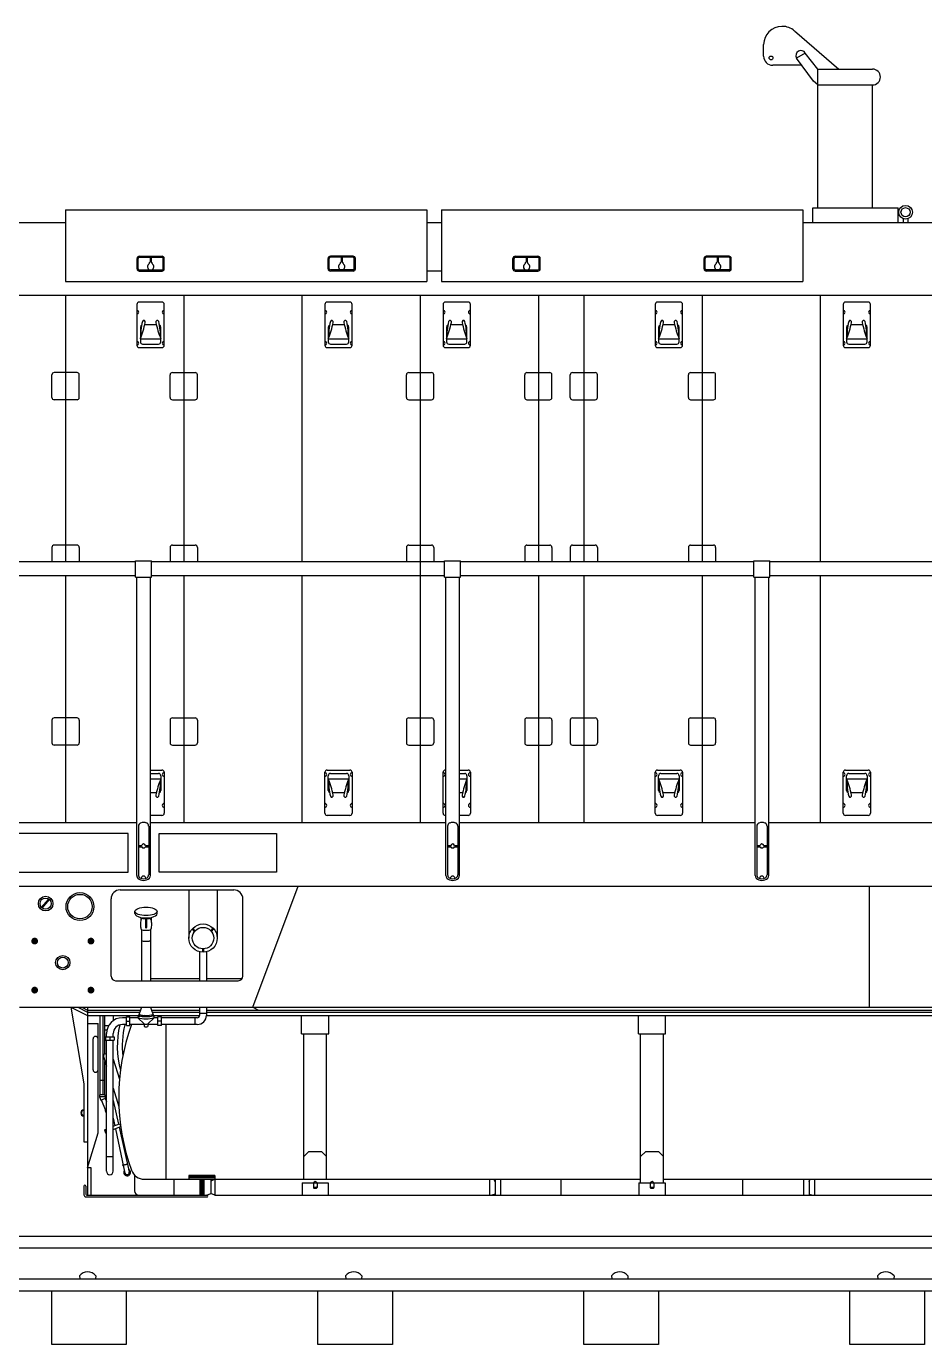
# Model space of a CAD drawing. Extents: x 232357 to 307872, y -9829 to 33775.
# Drawn here: x 281985 to 286101, y 5467 to 11509 of the extents above; entities that cross this region are included whole.
import ezdxf

# ---------------------------------------------------------------- set-up
doc = ezdxf.new("R2010")
doc.units = 0
doc.header["$LTSCALE"] = 750
doc.header["$MEASUREMENT"] = 0
doc.layers.get('0').update_dxf_attribs({"linetype": 'CONTINUOUS'})

msp = doc.modelspace()

# ---------------------------------------------------------------- linework, layer by layer
at = {"color": 0, "lineweight": -2}
for p, q in [((285449.7, 11509.2), (285446.9, 11509.2)), ((285504.2, 11489), (285707.5, 11313.5)), ((285363.5, 11372.4), (285363.5, 11425.9)), ((285554.5, 11386.9), (285514.2, 11364.1)), ((285591.9, 11257.4), (285514.2, 11364.1)), ((285612.3, 11313.5), (285554.5, 11386.9)), ((285538.5, 11330.7), (285405.2, 11330.7)), ((285612.3, 10678), (285612.3, 11313.5)), ((285612.3, 11313.5), (285862.3, 11313.5)), ((285612.3, 11240.5), (285591.9, 11257.4)), ((285612.3, 11240.5), (285862.3, 11240.5)), ((285862.3, 10678), (285862.3, 11240.5)), ((282164.9, 10668.5), (282164.9, 10339.8)), ((282164.9, 10668.5), (283820.1, 10668.5)), ((283820.1, 10668.5), (283820.1, 10339.8)), ((283887.5, 10668.5), (285542.7, 10668.5)), ((283887.5, 10668.5), (283887.5, 10339.8)), ((285542.7, 10668.5), (285542.7, 10339.8)), ((285589.1, 10678), (285980.7, 10678)), ((285589.1, 10610.6), (285589.1, 10678)), ((285980.7, 10610.6), (285980.7, 10678)), ((280706.5, 10610.6), (282164.9, 10610.6)), ((283820.1, 10610.6), (283887.5, 10610.6)), ((285542.7, 10610.6), (286248.2, 10610.6)), ((286003.3, 10628), (286003.3, 10610.6)), ((286024.1, 10628), (286024.1, 10610.6)), ((282502.7, 10456), (282606.9, 10456)), ((283482.3, 10456), (283378.1, 10456)), ((284225.4, 10456), (284329.5, 10456)), ((285204.9, 10456), (285100.7, 10456)), ((282492.3, 10397.9), (282492.3, 10445.6)), ((282497.5, 10397.9), (282497.5, 10445.6)), ((282502.7, 10450.8), (282606.9, 10450.8)), ((282502.7, 10392.7), (282606.9, 10392.7)), ((282552.2, 10450.8), (282552.2, 10430.2)), ((282557.4, 10450.8), (282557.4, 10430.2)), ((282612.1, 10397.9), (282612.1, 10445.6)), ((282617.3, 10397.9), (282617.3, 10445.6)), ((283367.7, 10397.9), (283367.7, 10445.6)), ((283372.9, 10397.9), (283372.9, 10445.6)), ((283482.3, 10450.8), (283378.1, 10450.8)), ((283482.3, 10392.7), (283378.1, 10392.7)), ((283427.6, 10450.8), (283427.6, 10430.2)), ((283432.8, 10450.8), (283432.8, 10430.2)), ((283487.5, 10397.9), (283487.5, 10445.6)), ((283492.7, 10397.9), (283492.7, 10445.6)), ((284214.9, 10397.9), (284214.9, 10445.6)), ((284220.1, 10397.9), (284220.1, 10445.6)), ((284225.4, 10450.8), (284329.5, 10450.8)), ((284225.4, 10392.7), (284329.5, 10392.7)), ((284274.8, 10450.8), (284274.8, 10430.2)), ((284280, 10450.8), (284280, 10430.2)), ((284334.7, 10397.9), (284334.7, 10445.6)), ((284339.9, 10397.9), (284339.9, 10445.6)), ((285090.3, 10397.9), (285090.3, 10445.6)), ((285095.5, 10397.9), (285095.5, 10445.6)), ((285204.9, 10450.8), (285100.7, 10450.8)), ((285204.9, 10392.7), (285100.7, 10392.7)), ((285150.2, 10450.8), (285150.2, 10430.2)), ((285155.4, 10450.8), (285155.4, 10430.2)), ((285210.1, 10397.9), (285210.1, 10445.6)), ((285215.3, 10397.9), (285215.3, 10445.6)), ((282164.9, 10339.8), (283820.1, 10339.8)), ((282502.7, 10387.4), (282606.9, 10387.4)), ((283482.3, 10387.4), (283378.1, 10387.4)), ((283820.1, 10388.8), (283887.5, 10388.8)), ((283887.5, 10339.8), (285542.7, 10339.8)), ((284225.4, 10387.4), (284329.5, 10387.4)), ((285204.9, 10387.4), (285100.7, 10387.4)), ((280706.5, 10277.3), (286248.2, 10277.3)), ((282164.9, 10277.3), (282164.9, 9054.6)), ((282706.5, 10277.3), (282706.5, 9054.6)), ((283248.2, 10277.3), (283248.2, 9054.6)), ((283789.9, 10277.3), (283789.9, 7860.6)), ((284331.5, 10277.3), (284331.5, 9054.6)), ((284539.9, 10277.3), (284539.9, 9054.6)), ((285081.5, 10277.3), (285081.5, 9054.6)), ((285623.2, 10277.3), (285623.2, 9054.6)), ((282491.8, 10235.1), (282491.8, 10047.6)), ((282606.4, 10245.5), (282502.3, 10245.5)), ((282616.8, 10047.6), (282616.8, 10235.1)), ((283353.1, 10235.1), (283353.1, 10047.6)), ((283467.7, 10245.5), (283363.5, 10245.5)), ((283478.1, 10047.6), (283478.1, 10235.1)), ((283894.8, 10235.1), (283894.8, 10047.6)), ((284009.4, 10245.5), (283905.2, 10245.5)), ((284019.8, 10047.6), (284019.8, 10235.1)), ((284866.8, 10235.1), (284866.8, 10047.6)), ((284981.4, 10245.5), (284877.3, 10245.5)), ((284991.8, 10047.6), (284991.8, 10235.1)), ((285728.1, 10235.1), (285728.1, 10047.6)), ((285842.7, 10245.5), (285738.5, 10245.5)), ((285853.1, 10047.6), (285853.1, 10235.1)), ((282507.5, 10130.9), (282507.5, 10063.2)), ((282581.1, 10141.3), (282527.6, 10141.3)), ((282601.2, 10063.2), (282601.2, 10130.9)), ((283368.7, 10130.9), (283368.7, 10063.2)), ((283442.3, 10141.3), (283388.9, 10141.3)), ((283462.5, 10063.2), (283462.5, 10130.9)), ((283910.4, 10130.9), (283910.4, 10063.2)), ((283984, 10141.3), (283930.6, 10141.3)), ((284004.1, 10063.2), (284004.1, 10130.9)), ((284882.5, 10130.9), (284882.5, 10063.2)), ((284956.1, 10141.3), (284902.6, 10141.3)), ((284976.2, 10063.2), (284976.2, 10130.9)), ((285743.7, 10130.9), (285743.7, 10063.2)), ((285817.3, 10141.3), (285763.9, 10141.3)), ((285837.5, 10063.2), (285837.5, 10130.9)), ((282502.3, 10037.1), (282606.4, 10037.1)), ((282507.5, 10077.3), (282601.2, 10077.3)), ((282517.9, 10052.8), (282590.8, 10052.8)), ((283363.5, 10037.1), (283467.7, 10037.1)), ((283368.7, 10077.3), (283462.5, 10077.3)), ((283379.1, 10052.8), (283452.1, 10052.8)), ((283905.2, 10037.1), (284009.4, 10037.1)), ((283910.4, 10077.3), (284004.1, 10077.3)), ((283920.8, 10052.8), (283993.7, 10052.8)), ((284877.3, 10037.1), (284981.4, 10037.1)), ((284882.5, 10077.3), (284976.2, 10077.3)), ((284892.9, 10052.8), (284965.8, 10052.8)), ((285738.5, 10037.1), (285842.7, 10037.1)), ((285743.7, 10077.3), (285837.5, 10077.3)), ((285754.1, 10052.8), (285827.1, 10052.8)), ((282102.7, 9808.2), (282102.7, 9912.4)), ((282217.3, 9922.8), (282113.1, 9922.8)), ((282227.7, 9808.2), (282227.7, 9912.4)), ((282643.7, 9808.2), (282643.7, 9912.4)), ((282654.1, 9922.8), (282758.3, 9922.8)), ((282768.7, 9808.2), (282768.7, 9912.4)), ((283727, 9808.2), (283727, 9912.4)), ((283737.4, 9922.8), (283841.6, 9922.8)), ((283852, 9808.2), (283852, 9912.4)), ((284268.7, 9808.2), (284268.7, 9912.4)), ((284279.1, 9922.8), (284383.3, 9922.8)), ((284393.7, 9808.2), (284393.7, 9912.4)), ((284477, 9808.2), (284477, 9912.4)), ((284487.4, 9922.8), (284591.6, 9922.8)), ((284602, 9808.2), (284602, 9912.4)), ((285018.7, 9808.2), (285018.7, 9912.4)), ((285029.1, 9922.8), (285133.3, 9922.8)), ((285143.7, 9808.2), (285143.7, 9912.4)), ((282217.3, 9797.8), (282113.1, 9797.8)), ((282654.1, 9797.8), (282758.3, 9797.8)), ((283737.4, 9797.8), (283841.6, 9797.8)), ((284279.1, 9797.8), (284383.3, 9797.8)), ((284487.4, 9797.8), (284591.6, 9797.8)), ((285029.1, 9797.8), (285133.3, 9797.8)), ((282217.3, 9131.8), (282113.1, 9131.8)), ((282654.1, 9131.8), (282758.3, 9131.8)), ((283737.4, 9131.8), (283841.6, 9131.8)), ((284279.1, 9131.8), (284383.3, 9131.8)), ((284487.4, 9131.8), (284591.6, 9131.8)), ((285029.1, 9131.8), (285133.3, 9131.8)), ((282102.7, 9121.3), (282102.7, 9059.9)), ((282227.7, 9121.3), (282227.7, 9054.6)), ((282643.7, 9121.3), (282643.7, 9054.6)), ((282768.7, 9121.3), (282768.7, 9054.6)), ((283727, 9121.3), (283727, 9054.6)), ((283852, 9121.3), (283852, 9059.9)), ((284268.7, 9121.3), (284268.7, 9054.6)), ((284393.7, 9121.3), (284393.7, 9054.6)), ((284477, 9121.3), (284477, 9054.6)), ((284602, 9121.3), (284602, 9054.6)), ((285018.7, 9121.3), (285018.7, 9054.6)), ((285143.7, 9121.3), (285143.7, 9054.6)), ((282485.1, 9054.6), (281141.3, 9054.6)), ((282485.1, 9059.9), (282558, 9059.9)), ((282485.1, 8985.6), (282485.1, 9059.9)), ((282485.1, 9059.9), (282558, 9059.9)), ((282485.1, 8985.6), (282485.1, 9059.9)), ((282558, 8985.6), (282558, 9059.9)), ((282558, 8985.6), (282558, 9059.9)), ((283901.7, 9054.6), (282558, 9054.6)), ((283901.7, 9054.6), (282558, 9054.6)), ((283901.7, 9059.9), (283974.6, 9059.9)), ((283901.7, 9059.9), (283974.6, 9059.9)), ((283901.7, 8985.6), (283901.7, 9059.9)), ((283901.7, 8985.6), (283901.7, 9059.9)), ((283974.6, 8985.6), (283974.6, 9059.9)), ((283974.6, 8985.6), (283974.6, 9059.9)), ((285318.4, 9054.6), (283974.6, 9054.6)), ((285318.4, 8985.6), (285318.4, 9059.9)), ((285318.4, 8985.6), (285318.4, 9059.9)), ((285318.4, 9059.9), (285391.3, 9059.9)), ((285318.4, 9059.9), (285391.3, 9059.9)), ((285391.3, 8985.6), (285391.3, 9059.9)), ((285391.3, 8985.6), (285391.3, 9059.9)), ((286735.1, 9054.6), (285391.3, 9054.6)), ((281141.3, 8992.1), (282485.1, 8992.1)), ((282164.9, 8992.1), (282164.9, 7860.6)), ((282485.1, 8985.6), (282558, 8985.6)), ((282485.1, 8985.6), (282558, 8985.6)), ((282490.3, 8985.6), (282552.8, 8985.6)), ((282490.3, 8985.6), (282552.8, 8985.6)), ((282490.9, 7617), (282490.9, 8985.6)), ((282553.4, 7617), (282553.4, 8985.6)), ((282558, 8992.1), (283901.7, 8992.1)), ((282558, 8992.1), (283901.7, 8992.1)), ((282706.5, 8992.1), (282706.5, 7860.6)), ((283248.2, 8992.1), (283248.2, 7860.6)), ((283901.7, 8985.6), (283974.6, 8985.6)), ((283901.7, 8985.6), (283974.6, 8985.6)), ((283906.9, 8985.6), (283969.4, 8985.6)), ((283906.9, 8985.6), (283969.4, 8985.6)), ((283907.6, 7617), (283907.6, 8985.6)), ((283970.1, 7617), (283970.1, 8985.6)), ((283974.6, 8992.1), (285318.4, 8992.1)), ((284331.5, 8992.1), (284331.5, 7860.6)), ((284539.9, 8992.1), (284539.9, 7860.6)), ((285081.5, 8992.1), (285081.5, 7860.6)), ((285318.4, 8985.6), (285391.3, 8985.6)), ((285318.4, 8985.6), (285391.3, 8985.6)), ((285323.6, 8985.6), (285386.1, 8985.6)), ((285323.6, 8985.6), (285386.1, 8985.6)), ((285324.2, 7617), (285324.2, 8985.6)), ((285386.7, 7617), (285386.7, 8985.6)), ((285391.3, 8992.1), (286735.1, 8992.1)), ((285623.2, 8992.1), (285623.2, 7860.6)), ((282217.3, 8340.1), (282113.1, 8340.1)), ((282654.1, 8340.1), (282758.3, 8340.1)), ((283737.4, 8340.1), (283841.6, 8340.1)), ((284279.1, 8340.1), (284383.3, 8340.1)), ((284487.4, 8340.1), (284591.6, 8340.1)), ((285029.1, 8340.1), (285133.3, 8340.1)), ((282102.7, 8329.7), (282102.7, 8225.5)), ((282227.7, 8329.7), (282227.7, 8225.5)), ((282643.7, 8329.7), (282643.7, 8225.5)), ((282768.7, 8329.7), (282768.7, 8225.5)), ((283727, 8329.7), (283727, 8225.5)), ((283852, 8329.7), (283852, 8225.5)), ((284268.7, 8329.7), (284268.7, 8225.5)), ((284393.7, 8329.7), (284393.7, 8225.5)), ((284477, 8329.7), (284477, 8225.5)), ((284602, 8329.7), (284602, 8225.5)), ((285018.7, 8329.7), (285018.7, 8225.5)), ((285143.7, 8329.7), (285143.7, 8225.5)), ((282217.3, 8215.1), (282113.1, 8215.1)), ((282654.1, 8215.1), (282758.3, 8215.1)), ((283737.4, 8215.1), (283841.6, 8215.1)), ((284279.1, 8215.1), (284383.3, 8215.1)), ((284487.4, 8215.1), (284591.6, 8215.1)), ((285029.1, 8215.1), (285133.3, 8215.1)), ((282553.4, 8100.8), (282606.4, 8100.8)), ((283363.5, 8100.8), (283467.7, 8100.8)), ((283905.2, 8100.8), (283907.6, 8100.8)), ((283970.1, 8100.8), (284009.4, 8100.8)), ((284877.3, 8100.8), (284981.4, 8100.8)), ((285738.5, 8100.8), (285842.7, 8100.8)), ((282553.4, 8085.2), (282590.8, 8085.2)), ((282553.4, 8060.6), (282601.2, 8060.6)), ((282601.2, 8074.7), (282601.2, 8007)), ((282616.8, 8090.4), (282616.8, 7902.9)), ((283353.1, 7902.9), (283353.1, 8090.4)), ((283368.7, 8007), (283368.7, 8074.7)), ((283368.7, 8060.6), (283462.5, 8060.6)), ((283379.1, 8085.2), (283452.1, 8085.2)), ((283462.5, 8074.7), (283462.5, 8007)), ((283478.1, 8090.4), (283478.1, 7902.9)), ((283894.8, 7902.9), (283894.8, 8090.4)), ((283970.1, 8085.2), (283993.7, 8085.2)), ((283970.1, 8060.6), (284004.1, 8060.6)), ((284004.1, 8074.7), (284004.1, 8007)), ((284019.8, 8090.4), (284019.8, 7902.9)), ((284866.8, 7902.9), (284866.8, 8090.4)), ((284882.5, 8007), (284882.5, 8074.7)), ((284882.5, 8060.6), (284976.2, 8060.6)), ((284892.9, 8085.2), (284965.8, 8085.2)), ((284976.2, 8074.7), (284976.2, 8007)), ((284991.8, 8090.4), (284991.8, 7902.9)), ((285728.1, 7902.9), (285728.1, 8090.4)), ((285743.7, 8007), (285743.7, 8074.7)), ((285743.7, 8060.6), (285837.5, 8060.6)), ((285754.1, 8085.2), (285827.1, 8085.2)), ((285837.5, 8074.7), (285837.5, 8007)), ((285853.1, 8090.4), (285853.1, 7902.9)), ((282581.1, 7996.6), (282553.4, 7996.6)), ((283442.3, 7996.6), (283388.9, 7996.6)), ((283984, 7996.6), (283970.1, 7996.6)), ((284956.1, 7996.6), (284902.6, 7996.6)), ((285817.3, 7996.6), (285763.9, 7996.6)), ((281136.7, 7860.6), (282490.9, 7860.6)), ((282606.4, 7892.4), (282553.4, 7892.4)), ((282553.4, 7860.6), (283907.6, 7860.6)), ((283467.7, 7892.4), (283363.5, 7892.4)), ((283907.6, 7892.4), (283905.2, 7892.4)), ((284009.4, 7892.4), (283970.1, 7892.4)), ((283970.1, 7860.6), (285324.2, 7860.6)), ((284981.4, 7892.4), (284877.3, 7892.4)), ((285386.7, 7860.6), (286740.9, 7860.6)), ((285842.7, 7892.4), (285738.5, 7892.4)), ((282498.6, 7843.6), (282498.6, 7620.7)), ((282545.7, 7843.6), (282545.7, 7620.7)), ((283915.3, 7843.6), (283915.3, 7620.7)), ((283962.3, 7843.6), (283962.3, 7620.7)), ((285332, 7843.6), (285332, 7620.7)), ((285379, 7843.6), (285379, 7620.7)), ((282498.6, 7755.8), (282513.4, 7755.8)), ((282498.6, 7749.1), (282513.7, 7749.1)), ((282530.6, 7749.1), (282545.7, 7749.1)), ((282530.9, 7755.8), (282545.7, 7755.8)), ((283915.3, 7755.8), (283930.1, 7755.8)), ((283915.3, 7749.1), (283930.4, 7749.1)), ((283947.2, 7749.1), (283962.3, 7749.1)), ((283947.5, 7755.8), (283962.3, 7755.8)), ((285332, 7755.8), (285346.8, 7755.8)), ((285332, 7749.1), (285347.1, 7749.1)), ((285363.9, 7749.1), (285379, 7749.1)), ((285364.2, 7755.8), (285379, 7755.8)), ((276456.5, 7569), (293312.8, 7569)), ((283023.2, 7013.9), (283230.9, 7569)), ((285848, 7013.9), (285848, 7569)), ((282055.3, 7470.3), (282088.4, 7509.7)), ((282057.7, 7468.2), (282090.9, 7507.8)), ((282373.2, 7156.3), (282373.2, 7509.9)), ((282414.9, 7551.6), (282935.6, 7551.6)), ((282729.8, 7551.6), (282729.8, 7330.6)), ((282859.6, 7551.6), (282859.6, 7330.6)), ((282977.3, 7156.3), (282977.3, 7509.9)), ((282483, 7442.7), (282483, 7453.1)), ((282584.3, 7442.7), (282584.3, 7453.1)), ((282510.4, 7424.9), (282510.4, 7415)), ((282519.8, 7420.7), (282547.5, 7420.7)), ((282531.5, 7420.7), (282531.5, 7379.1)), ((282535.8, 7420.7), (282535.8, 7379.1)), ((282556.9, 7424.9), (282556.9, 7415)), ((282556.9, 7373.3), (282556.9, 7372.4)), ((282756, 7361.1), (282745.2, 7372.6)), ((282758.6, 7364.1), (282747.9, 7375.6)), ((282830.9, 7364.1), (282841.5, 7375.6)), ((282833.5, 7361.1), (282844.2, 7372.6)), ((282513.3, 7369.3), (282513.3, 7135.5)), ((282519.8, 7366.7), (282547.5, 7366.7)), ((282519.8, 7317), (282547.5, 7317)), ((282554.1, 7369.3), (282554.1, 7135.5)), ((282779.1, 7267.5), (282779.1, 7135.5)), ((282792.6, 7281.3), (282792.6, 7265.7)), ((282796.8, 7281.3), (282796.8, 7265.7)), ((282810.3, 7267.5), (282810.3, 7135.5)), ((282394.1, 7135.5), (282956.4, 7135.5)), ((282554.1, 7145.9), (282779.1, 7145.9)), ((282810.3, 7145.9), (282974.4, 7145.9)), ((281953.4, 7013.9), (282189.2, 7013.9)), ((282189.2, 7013.9), (282248.6, 6662.3)), ((282189.2, 7013.9), (282265.2, 6975.2)), ((282189.2, 7013.9), (282779.1, 7013.9)), ((282220.9, 7013.9), (282265.2, 6991.3)), ((282239.9, 7013.9), (282265.2, 7001)), ((282265.2, 7013.9), (282265.2, 6152.3)), ((282513.3, 7013.9), (282496.2, 6965.8)), ((282554.1, 7013.9), (282571.1, 6965.8)), ((282779.1, 7013.9), (282779.1, 6976.3)), ((282779.1, 7013.9), (286892.4, 7013.9)), ((282810.3, 7013.9), (282810.3, 6976.3)), ((283023.2, 7013.9), (283048.5, 7001)), ((282265.2, 7001), (282508.7, 7001)), ((282265.2, 6991.3), (282505.3, 6991.3)), ((282265.2, 6975.2), (282499.6, 6975.2)), ((282322.4, 6975.2), (282322.4, 6612.4)), ((282336, 6975.2), (282336, 6612.4)), ((282343.2, 6975.2), (282343.2, 6798.8)), ((282384.2, 6953.4), (282384.2, 6975.2)), ((282443.7, 6965.8), (282425, 6965.8)), ((282443.7, 6930), (282443.7, 6970.5)), ((282443.7, 6970.5), (282459.1, 6970.5)), ((282443.7, 6950.2), (282459.1, 6950.2)), ((282459.1, 6930), (282459.1, 6970.5)), ((282496.2, 6965.8), (282459.1, 6965.8)), ((282496.3, 6965.9), (282525.3, 6938.3)), ((282571.1, 6965.9), (282542.1, 6938.3)), ((282558.6, 7001), (282779.1, 7001)), ((282562.1, 6991.3), (282779.1, 6991.3)), ((282567.8, 6975.2), (282779.1, 6975.2)), ((282588.3, 6965.8), (282571.1, 6965.8)), ((282603.7, 6970.5), (282588.3, 6970.5)), ((282588.3, 6930), (282588.3, 6970.5)), ((282603.7, 6950.2), (282588.3, 6950.2)), ((282603.7, 6930), (282603.7, 6970.5)), ((282768.6, 6965.8), (282603.7, 6965.8)), ((282758.6, 6934.7), (282758.6, 6965.8)), ((282810.3, 6985), (282779.1, 6985)), ((282810.3, 7001), (286892.4, 7001)), ((282810.3, 6991.3), (286892.4, 6991.3)), ((282810.3, 6975.2), (287297.3, 6975.2)), ((283246.5, 6891.9), (283246.5, 6975.2)), ((283371.5, 6891.9), (283371.5, 6975.2)), ((284789.6, 6891.9), (284789.6, 6975.2)), ((284914.6, 6891.9), (284914.6, 6975.2)), ((282265.2, 6939.9), (282313.6, 6939.9)), ((282313.6, 6437.5), (282313.6, 6939.9)), ((282353.8, 6908.6), (282346.3, 6908.6)), ((282361.3, 6928.3), (282346.6, 6928.3)), ((282352.1, 6878.9), (282352.1, 6893)), ((282383.3, 6878.9), (282383.3, 6893)), ((282443.7, 6934.7), (282425, 6934.7)), ((282443.7, 6930), (282459.1, 6930)), ((282525.3, 6934.7), (282459.1, 6934.7)), ((282525.3, 6938.3), (282525.3, 6926.1)), ((282542.1, 6938.3), (282542.1, 6926.1)), ((282588.3, 6934.7), (282542.1, 6934.7)), ((282603.7, 6930), (282588.3, 6930)), ((282768.6, 6934.7), (282603.7, 6934.7)), ((282625.8, 6225.2), (282625.8, 6934.7)), ((283246.5, 6891.9), (283371.5, 6891.9)), ((283256.9, 6225.2), (283256.9, 6891.9)), ((283361.1, 6225.2), (283361.1, 6891.9)), ((284789.6, 6891.9), (284914.6, 6891.9)), ((284800, 6208.3), (284800, 6891.9)), ((284904.1, 6208.3), (284904.1, 6891.9)), ((282291.1, 6726.8), (282291.1, 6868.8)), ((282347.4, 6878.9), (282347.4, 6863.5)), ((282347.4, 6878.9), (282388, 6878.9)), ((282347.4, 6863.5), (282388, 6863.5)), ((282352.1, 6261.8), (282352.1, 6863.5)), ((282367.7, 6878.9), (282367.7, 6863.5)), ((282383.3, 6261.8), (282383.3, 6863.5)), ((282388, 6878.9), (282388, 6863.5)), ((282338.3, 6787.5), (282352.1, 6743)), ((282346.1, 6800), (282352.1, 6801.3)), ((282383.3, 6776.5), (282412.1, 6684.1)), ((282343.2, 6765.6), (282343.2, 6612.4)), ((282248.6, 6662.3), (282248.6, 6397.2)), ((282322.4, 6680), (282343.2, 6680)), ((282345, 6612.4), (282320.5, 6612.4)), ((282320.5, 6612.4), (282320.5, 6603.4)), ((282320.5, 6603.4), (282326.7, 6588.1)), ((282345, 6603.4), (282320.5, 6603.4)), ((282326.7, 6588.1), (282347.8, 6596.7)), ((282328.3, 6588.8), (282347.3, 6541.8)), ((282345, 6612.4), (282345, 6603.4)), ((282345, 6603.4), (282347.8, 6596.7)), ((282346.2, 6596), (282352.1, 6581.3)), ((282383.3, 6642.9), (282409.3, 6559.2)), ((282383.3, 6586.6), (282407.7, 6477.9)), ((282345.7, 6541.1), (282352.1, 6543.8)), ((282345.7, 6541.1), (282350.9, 6528)), ((282350.9, 6528), (282352.1, 6528.5)), ((282383.3, 6504.8), (282390.6, 6470.9)), ((282383.3, 6468), (282412.2, 6479.7)), ((282383.3, 6452.8), (282417.5, 6466.6)), ((282412.2, 6479.7), (282417.5, 6466.6)), ((282265.2, 6278.2), (282313.6, 6437.5)), ((282342.9, 6451.7), (282352.1, 6455.4)), ((282342.9, 6451.7), (282348.2, 6438.6)), ((282348.2, 6438.6), (282352.1, 6440.2)), ((282393.6, 6456.9), (282437.2, 6253.8)), ((282410.8, 6463.9), (282456.7, 6258.8)), ((282248.6, 6397.2), (282265.2, 6397.2)), ((283256.9, 6329.8), (283279.9, 6352.8)), ((283279.9, 6352.8), (283338, 6352.8)), ((283361.1, 6329.8), (283338, 6352.8)), ((284800, 6329.8), (284823, 6352.8)), ((284823, 6352.8), (284881.1, 6352.8)), ((284904.1, 6329.8), (284881.1, 6352.8)), ((282352.1, 6329.6), (282383.3, 6329.6)), ((282425.6, 6290.9), (282427.2, 6291.3)), ((282425.6, 6290.9), (282426, 6289.1)), ((282426, 6289.1), (282427.6, 6289.4)), ((282426.9, 6292.8), (282428.7, 6293.3)), ((282426.9, 6292.8), (282427.9, 6288)), ((282427.9, 6288), (282429.8, 6288.5)), ((282429, 6291.8), (282448.5, 6296.7)), ((282429.4, 6289.9), (282448.9, 6294.9)), ((282282.5, 6278.2), (282265.2, 6278.2)), ((282282.5, 6152.3), (282282.5, 6278.2)), ((282480.9, 6244.2), (282480.9, 6173.1)), ((282525.7, 6225.2), (284800, 6225.2)), ((282662.1, 6152.3), (282662.1, 6225.2)), ((282849.6, 6242.1), (282730, 6242.1)), ((282730, 6242.1), (282730, 6225.2)), ((282849.6, 6237.5), (282730, 6237.5)), ((282849.6, 6231.4), (282730, 6231.4)), ((282780.5, 6225.2), (282780.5, 6152.3)), ((282785, 6225.2), (282785, 6152.3)), ((282789.7, 6225.2), (282789.7, 6152.3)), ((282794.3, 6225.2), (282794.3, 6152.3)), ((282798.9, 6225.2), (282798.9, 6152.3)), ((282849.6, 6225.2), (282831.2, 6217)), ((282831.2, 6225.2), (282831.2, 6160.5)), ((282849.6, 6242.1), (282849.6, 6152.3)), ((284106.9, 6225.2), (284106.9, 6152.3)), ((284132.6, 6213.3), (284127.5, 6225.2)), ((284132.6, 6225.2), (284132.6, 6152.3)), ((284158.3, 6225.2), (284158.3, 6152.3)), ((284435.4, 6152.3), (284435.4, 6225.2)), ((284904.1, 6225.2), (286238.9, 6225.2)), ((285268.7, 6152.3), (285268.7, 6225.2)), ((285545.9, 6225.2), (285545.9, 6152.3)), ((285571.5, 6225.2), (285571.5, 6152.3)), ((285571.5, 6213.3), (285576.6, 6225.2)), ((285597.2, 6225.2), (285597.2, 6152.3)), ((282248.8, 6194.3), (282248.8, 6154.5)), ((282257, 6194.3), (282257, 6157.5)), ((283249.1, 6208.3), (283368.8, 6208.3)), ((283249.1, 6208.3), (283249.1, 6152.3)), ((283300.3, 6208.3), (283300.3, 6187.2)), ((283302.9, 6189.8), (283315, 6189.8)), ((283302.9, 6184.6), (283315, 6184.6)), ((283317.6, 6208.3), (283317.6, 6187.2)), ((283368.8, 6208.3), (283368.8, 6152.3)), ((284792.2, 6208.3), (284911.9, 6208.3)), ((284792.2, 6208.3), (284792.2, 6152.3)), ((284843.4, 6208.3), (284843.4, 6187.2)), ((284846, 6189.8), (284858.1, 6189.8)), ((284846, 6184.6), (284858.1, 6184.6)), ((284860.7, 6208.3), (284860.7, 6187.2)), ((284911.9, 6208.3), (284911.9, 6152.3)), ((282259.2, 6144.1), (282812.7, 6144.1)), ((282262.2, 6152.3), (282812.7, 6152.3)), ((282812.7, 6152.3), (282831.2, 6160.5)), ((282849.6, 6152.3), (282831.2, 6160.5)), ((282849.6, 6152.3), (287362.9, 6152.3)), ((284132.6, 6156.8), (284117.4, 6152.3)), ((285571.5, 6156.8), (285586.7, 6152.3)), ((274148.1, 5964.8), (295278.7, 5964.8)), ((274148.1, 5910.7), (295278.7, 5910.7)), ((274148.1, 5768.5), (295278.7, 5768.5)), ((282228.4, 5783.1), (282229.6, 5768.5)), ((282303.6, 5783.1), (282302.4, 5768.5)), ((283447.5, 5783.1), (283448.7, 5768.5)), ((283522.7, 5783.1), (283521.5, 5768.5)), ((284666.6, 5783.1), (284667.8, 5768.5)), ((284741.8, 5783.1), (284740.6, 5768.5)), ((285885.6, 5783.1), (285886.9, 5768.5)), ((285960.9, 5783.1), (285959.7, 5768.5)), ((274148.1, 5714.5), (295278.7, 5714.5))]:
    msp.add_line(p, q, dxfattribs=at)
for points in [[(281912.2, 7632.9), (282451.1, 7632.9), (282451.1, 7810.3), (281912.2, 7810.3)], [(283132.1, 7632.9), (282593.2, 7632.9), (282593.2, 7810.3), (283132.1, 7810.3)], [(282101.5, 5714.5), (282443.1, 5714.5), (282443.1, 5467.5), (282101.5, 5467.5)], [(283320.6, 5714.5), (283662.2, 5714.5), (283662.2, 5467.5), (283320.6, 5467.5)], [(284539.7, 5714.5), (284881.3, 5714.5), (284881.3, 5467.5), (284539.7, 5467.5)], [(285758.7, 5714.5), (286100.4, 5714.5), (286100.4, 5467.5), (285758.7, 5467.5)]]:
    msp.add_lwpolyline(points, close=True, dxfattribs=at)
at = {"color": 0, "lineweight": -2, "const_width": 15.6}
for points in [[(282015.5, 7316.9, -1), (282031.1, 7316.9, -1)], [(282288.9, 7316.9, 1), (282273.3, 7316.9, 1)], [(282015.5, 7092.2, 1), (282031.1, 7092.2, 1)], [(282288.9, 7092.2, -1), (282273.3, 7092.2, -1)]]:
    msp.add_lwpolyline(points, format="xyb", close=True, dxfattribs=at)
at = {"color": 0, "lineweight": -2}
for centre, radius in [((285397.5, 11364.6), 8.77), ((286013.7, 10657.5), 31.3), ((286013.7, 10657.5), 20.8), ((282073.6, 7488.6), 33.5), ((282073.6, 7488.6), 25.8), ((282230.9, 7475), 64), ((282230.9, 7475), 56.2), ((282794.7, 7330.6), 64.9), ((282794.7, 7330.6), 49.3), ((282152.2, 7218.3), 32.7), ((282152.2, 7218.3), 25)]:
    msp.add_circle(centre, radius, dxfattribs=at)
for centre, radius, start, end in [((285446.9, 11425.9), 83.3, 90, 180), ((285449.7, 11425.9), 83.3, 49.19418, 90), ((285405.2, 11372.4), 41.7, 180, 270), ((285534.4, 11375.5), 23.1, 29.43414, 209.43414), ((285862.3, 11277), 36.5, 270, 90), ((282502.7, 10445.6), 10.4, 90, 180), ((282606.9, 10445.6), 10.4, 0, 90), ((283378.1, 10445.6), 10.4, 90, 180), ((283482.3, 10445.6), 10.4, 0, 90), ((284225.4, 10445.6), 10.4, 90, 180), ((284329.5, 10445.6), 10.4, 0, 90), ((285100.7, 10445.6), 10.4, 90, 180), ((285204.9, 10445.6), 10.4, 0, 90), ((282502.7, 10397.9), 10.4, 180, 270), ((282502.7, 10445.6), 5.21, 90, 180), ((282502.7, 10397.9), 5.21, 180, 270), ((282554.8, 10407.2), 14.5, 132.99773, 47.00227), ((282513.8, 10444.6), 41.1, 316.02372, 339.49774), ((282595.9, 10444.6), 41.1, 200.50226, 223.97628), ((282606.9, 10445.6), 5.21, 0, 90), ((282606.9, 10397.9), 10.4, 270, 0), ((282606.9, 10397.9), 5.21, 270, 0), ((283378.1, 10397.9), 10.4, 180, 270), ((283378.1, 10445.6), 5.21, 90, 180), ((283378.1, 10397.9), 5.21, 180, 270), ((283430.2, 10407.2), 14.5, 132.99773, 47.00227), ((283389.1, 10444.6), 41.1, 316.02372, 339.49774), ((283471.2, 10444.6), 41.1, 200.50226, 223.97628), ((283482.3, 10445.6), 5.21, 0, 90), ((283482.3, 10397.9), 10.4, 270, 0), ((283482.3, 10397.9), 5.21, 270, 0), ((284225.4, 10397.9), 10.4, 180, 270), ((284225.4, 10445.6), 5.21, 90, 180), ((284225.4, 10397.9), 5.21, 180, 270), ((284277.4, 10407.2), 14.5, 132.99773, 47.00227), ((284236.4, 10444.6), 41.1, 316.02372, 339.49774), ((284318.5, 10444.6), 41.1, 200.50226, 223.97628), ((284329.5, 10445.6), 5.21, 0, 90), ((284329.5, 10397.9), 10.4, 270, 0), ((284329.5, 10397.9), 5.21, 270, 0), ((285100.7, 10397.9), 10.4, 180, 270), ((285100.7, 10445.6), 5.21, 90, 180), ((285100.7, 10397.9), 5.21, 180, 270), ((285152.8, 10407.2), 14.5, 132.99773, 47.00227), ((285111.7, 10444.6), 41.1, 316.02372, 339.49774), ((285193.9, 10444.6), 41.1, 200.50226, 223.97628), ((285204.9, 10445.6), 5.21, 0, 90), ((285204.9, 10397.9), 5.21, 270, 0), ((285204.9, 10397.9), 10.4, 270, 0), ((282502.3, 10235.1), 10.4, 90, 180), ((282606.4, 10235.1), 10.4, 0, 90), ((283363.5, 10235.1), 10.4, 90, 180), ((283467.7, 10235.1), 10.4, 0, 90), ((283905.2, 10235.1), 10.4, 90, 180), ((284009.4, 10235.1), 10.4, 0, 90), ((284877.3, 10235.1), 10.4, 90, 180), ((284981.4, 10235.1), 10.4, 0, 90), ((285738.5, 10235.1), 10.4, 90, 180), ((285842.7, 10235.1), 10.4, 0, 90), ((282491.8, 10199.2), 8.71, 270, 90), ((282986.5, 10060.4), 479.4, 168.39045, 177.97433), ((282045.6, 10258), 496, 338.63085, 347.66572), ((282523.5, 10154.2), 6.99, 342.17547, 158.04312), ((282585.2, 10154.2), 6.99, 21.95688, 197.82453), ((283063.1, 10258), 496, 192.33428, 201.36915), ((282122.1, 10060.4), 479.4, 2.02567, 11.60955), ((282616.8, 10199.2), 8.71, 90, 270), ((283353.1, 10199.2), 8.71, 270, 90), ((283847.8, 10060.4), 479.4, 168.39045, 177.97433), ((282906.9, 10258), 496, 338.63085, 347.66572), ((283384.7, 10154.2), 6.99, 342.17547, 158.04312), ((283446.5, 10154.2), 6.99, 21.95688, 197.82453), ((283924.3, 10258), 496, 192.33428, 201.36915), ((282983.4, 10060.4), 479.4, 2.02567, 11.60955), ((283478.1, 10199.2), 8.71, 90, 270), ((283894.8, 10199.2), 8.71, 270, 90), ((284389.5, 10060.4), 479.4, 168.39045, 177.97433), ((283448.5, 10258), 496, 338.63085, 347.66572), ((283926.4, 10154.2), 6.99, 342.17547, 158.04312), ((283988.2, 10154.2), 6.99, 21.95688, 197.82453), ((284466, 10258), 496, 192.33428, 201.36915), ((283525.1, 10060.4), 479.4, 2.02567, 11.60955), ((284019.8, 10199.2), 8.71, 90, 270), ((284866.8, 10199.2), 8.71, 270, 90), ((285361.5, 10060.4), 479.4, 168.39045, 177.97433), ((284420.6, 10258), 496, 338.63085, 347.66572), ((284898.5, 10154.2), 6.99, 342.17547, 158.04312), ((284960.2, 10154.2), 6.99, 21.95688, 197.82453), ((285438.1, 10258), 496, 192.33428, 201.36915), ((284497.1, 10060.4), 479.4, 2.02567, 11.60955), ((284991.8, 10199.2), 8.71, 90, 270), ((285728.1, 10199.2), 8.71, 270, 90), ((286222.8, 10060.4), 479.4, 168.39045, 177.97433), ((285281.9, 10258), 496, 338.63085, 347.66572), ((285759.7, 10154.2), 6.99, 342.17547, 158.04312), ((285821.5, 10154.2), 6.99, 21.95688, 197.82453), ((286299.3, 10258), 496, 192.33428, 201.36915), ((285358.4, 10060.4), 479.4, 2.02567, 11.60955), ((285853.1, 10199.2), 8.71, 90, 270), ((282517.9, 10130.9), 10.4, 112.38867, 180), ((282590.8, 10130.9), 10.4, 0, 67.61133), ((283379.1, 10130.9), 10.4, 112.38867, 180), ((283452.1, 10130.9), 10.4, 0, 67.61133), ((283920.8, 10130.9), 10.4, 112.38867, 180), ((283993.7, 10130.9), 10.4, 0, 67.61133), ((284892.9, 10130.9), 10.4, 112.38867, 180), ((284965.8, 10130.9), 10.4, 0, 67.61133), ((285754.1, 10130.9), 10.4, 112.38867, 180), ((285827.1, 10130.9), 10.4, 0, 67.61133), ((282491.8, 10057.4), 8.71, 270, 90), ((282502.3, 10047.6), 10.4, 180, 270), ((282517.9, 10063.2), 10.4, 180, 270), ((282590.8, 10063.2), 10.4, 270, 0), ((282606.4, 10047.6), 10.4, 270, 0), ((282616.8, 10057.4), 8.71, 90, 270), ((283353.1, 10057.4), 8.71, 270, 90), ((283363.5, 10047.6), 10.4, 180, 270), ((283379.1, 10063.2), 10.4, 180, 270), ((283452.1, 10063.2), 10.4, 270, 0), ((283467.7, 10047.6), 10.4, 270, 0), ((283478.1, 10057.4), 8.71, 90, 270), ((283894.8, 10057.4), 8.71, 270, 90), ((283905.2, 10047.6), 10.4, 180, 270), ((283920.8, 10063.2), 10.4, 180, 270), ((283993.7, 10063.2), 10.4, 270, 0), ((284009.4, 10047.6), 10.4, 270, 0), ((284019.8, 10057.4), 8.71, 90, 270), ((284866.8, 10057.4), 8.71, 270, 90), ((284877.3, 10047.6), 10.4, 180, 270), ((284892.9, 10063.2), 10.4, 180, 270), ((284965.8, 10063.2), 10.4, 270, 0), ((284981.4, 10047.6), 10.4, 270, 0), ((284991.8, 10057.4), 8.71, 90, 270), ((285728.1, 10057.4), 8.71, 270, 90), ((285738.5, 10047.6), 10.4, 180, 270), ((285754.1, 10063.2), 10.4, 180, 270), ((285827.1, 10063.2), 10.4, 270, 0), ((285842.7, 10047.6), 10.4, 270, 0), ((285853.1, 10057.4), 8.71, 90, 270), ((282113.1, 9912.4), 10.4, 90, 180), ((282217.3, 9912.4), 10.4, 0, 90), ((282654.1, 9912.4), 10.4, 90, 180), ((282758.3, 9912.4), 10.4, 0, 90), ((283737.4, 9912.4), 10.4, 90, 180), ((283841.6, 9912.4), 10.4, 0, 90), ((284279.1, 9912.4), 10.4, 90, 180), ((284383.3, 9912.4), 10.4, 0, 90), ((284487.4, 9912.4), 10.4, 90, 180), ((284591.6, 9912.4), 10.4, 0, 90), ((285029.1, 9912.4), 10.4, 90, 180), ((285133.3, 9912.4), 10.4, 0, 90), ((282113.1, 9808.2), 10.4, 180, 270), ((282217.3, 9808.2), 10.4, 270, 0), ((282654.1, 9808.2), 10.4, 180, 270), ((282758.3, 9808.2), 10.4, 270, 0), ((283737.4, 9808.2), 10.4, 180, 270), ((283841.6, 9808.2), 10.4, 270, 0), ((284279.1, 9808.2), 10.4, 180, 270), ((284383.3, 9808.2), 10.4, 270, 0), ((284487.4, 9808.2), 10.4, 180, 270), ((284591.6, 9808.2), 10.4, 270, 0), ((285029.1, 9808.2), 10.4, 180, 270), ((285133.3, 9808.2), 10.4, 270, 0), ((282113.1, 9121.3), 10.4, 90, 180), ((282217.3, 9121.3), 10.4, 0, 90), ((282654.1, 9121.3), 10.4, 90, 180), ((282758.3, 9121.3), 10.4, 0, 90), ((283737.4, 9121.3), 10.4, 90, 180), ((283841.6, 9121.3), 10.4, 0, 90), ((284279.1, 9121.3), 10.4, 90, 180), ((284383.3, 9121.3), 10.4, 0, 90), ((284487.4, 9121.3), 10.4, 90, 180), ((284591.6, 9121.3), 10.4, 0, 90), ((285029.1, 9121.3), 10.4, 90, 180), ((285133.3, 9121.3), 10.4, 0, 90), ((282113.1, 8329.7), 10.4, 90, 180), ((282217.3, 8329.7), 10.4, 0, 90), ((282654.1, 8329.7), 10.4, 90, 180), ((282758.3, 8329.7), 10.4, 0, 90), ((283737.4, 8329.7), 10.4, 90, 180), ((283841.6, 8329.7), 10.4, 0, 90), ((284279.1, 8329.7), 10.4, 90, 180), ((284383.3, 8329.7), 10.4, 0, 90), ((284487.4, 8329.7), 10.4, 90, 180), ((284591.6, 8329.7), 10.4, 0, 90), ((285029.1, 8329.7), 10.4, 90, 180), ((285133.3, 8329.7), 10.4, 0, 90), ((282113.1, 8225.5), 10.4, 180, 270), ((282217.3, 8225.5), 10.4, 270, 0), ((282654.1, 8225.5), 10.4, 180, 270), ((282758.3, 8225.5), 10.4, 270, 0), ((283737.4, 8225.5), 10.4, 180, 270), ((283841.6, 8225.5), 10.4, 270, 0), ((284279.1, 8225.5), 10.4, 180, 270), ((284383.3, 8225.5), 10.4, 270, 0), ((284487.4, 8225.5), 10.4, 180, 270), ((284591.6, 8225.5), 10.4, 270, 0), ((285029.1, 8225.5), 10.4, 180, 270), ((285133.3, 8225.5), 10.4, 270, 0), ((282606.4, 8090.4), 10.4, 0, 90), ((283363.5, 8090.4), 10.4, 90, 180), ((283467.7, 8090.4), 10.4, 0, 90), ((283905.2, 8090.4), 10.4, 90, 180), ((284009.4, 8090.4), 10.4, 0, 90), ((284877.3, 8090.4), 10.4, 90, 180), ((284981.4, 8090.4), 10.4, 0, 90), ((285738.5, 8090.4), 10.4, 90, 180), ((285842.7, 8090.4), 10.4, 0, 90), ((283063.1, 7879.9), 496, 158.63085, 167.66572), ((282590.8, 8074.7), 10.4, 0, 90), ((282122.1, 8077.6), 479.4, 348.39045, 357.97433), ((282616.8, 8080.6), 8.71, 90, 270), ((283353.1, 8080.6), 8.71, 270, 90), ((283379.1, 8074.7), 10.4, 90, 180), ((283847.8, 8077.6), 479.4, 182.02567, 191.60955), ((282906.9, 7879.9), 496, 12.33428, 21.36915), ((283924.3, 7879.9), 496, 158.63085, 167.66572), ((283452.1, 8074.7), 10.4, 0, 90), ((282983.4, 8077.6), 479.4, 348.39045, 357.97433), ((283478.1, 8080.6), 8.71, 90, 270), ((283894.8, 8080.6), 8.71, 270, 90), ((284466, 7879.9), 496, 158.63085, 167.66572), ((283993.7, 8074.7), 10.4, 0, 90), ((283525.1, 8077.6), 479.4, 348.39045, 357.97433), ((284019.8, 8080.6), 8.71, 90, 270), ((284866.8, 8080.6), 8.71, 270, 90), ((284892.9, 8074.7), 10.4, 90, 180), ((285361.5, 8077.6), 479.4, 182.02567, 191.60955), ((284420.6, 7879.9), 496, 12.33428, 21.36915), ((285438.1, 7879.9), 496, 158.63085, 167.66572), ((284965.8, 8074.7), 10.4, 0, 90), ((284497.1, 8077.6), 479.4, 348.39045, 357.97433), ((284991.8, 8080.6), 8.71, 90, 270), ((285728.1, 8080.6), 8.71, 270, 90), ((285754.1, 8074.7), 10.4, 90, 180), ((286222.8, 8077.6), 479.4, 182.02567, 191.60955), ((285281.9, 7879.9), 496, 12.33428, 21.36915), ((286299.3, 7879.9), 496, 158.63085, 167.66572), ((285827.1, 8074.7), 10.4, 0, 90), ((285358.4, 8077.6), 479.4, 348.39045, 357.97433), ((285853.1, 8080.6), 8.71, 90, 270), ((282585.2, 7983.7), 6.99, 162.17547, 338.04312), ((282590.8, 8007), 10.4, 292.38867, 0), ((283379.1, 8007), 10.4, 180, 247.61133), ((283384.7, 7983.7), 6.99, 201.95688, 17.82453), ((283446.5, 7983.7), 6.99, 162.17547, 338.04312), ((283452.1, 8007), 10.4, 292.38867, 0), ((283988.2, 7983.7), 6.99, 162.17547, 338.04312), ((283993.7, 8007), 10.4, 292.38867, 0), ((284892.9, 8007), 10.4, 180, 247.61133), ((284898.5, 7983.7), 6.99, 201.95688, 17.82453), ((284960.2, 7983.7), 6.99, 162.17547, 338.04312), ((284965.8, 8007), 10.4, 292.38867, 0), ((285754.1, 8007), 10.4, 180, 247.61133), ((285759.7, 7983.7), 6.99, 201.95688, 17.82453), ((285821.5, 7983.7), 6.99, 162.17547, 338.04312), ((285827.1, 8007), 10.4, 292.38867, 0), ((282616.8, 7938.8), 8.71, 90, 270), ((283353.1, 7938.8), 8.71, 270, 90), ((283478.1, 7938.8), 8.71, 90, 270), ((283894.8, 7938.8), 8.71, 270, 90), ((284019.8, 7938.8), 8.71, 90, 270), ((284866.8, 7938.8), 8.71, 270, 90), ((284991.8, 7938.8), 8.71, 90, 270), ((285728.1, 7938.8), 8.71, 270, 90), ((285853.1, 7938.8), 8.71, 90, 270), ((282514.3, 7843.6), 15.6, 110.73401, 180), ((282522.2, 7822.7), 37.9, 69.26599, 110.73401), ((282530, 7843.6), 15.6, 0, 69.26599), ((282606.4, 7902.9), 10.4, 270, 0), ((283363.5, 7902.9), 10.4, 180, 270), ((283467.7, 7902.9), 10.4, 270, 0), ((283905.2, 7902.9), 10.4, 180, 270), ((283930.9, 7843.6), 15.6, 110.73401, 180), ((283938.8, 7822.7), 37.9, 69.26599, 110.73401), ((283946.7, 7843.6), 15.6, 0, 69.26599), ((284009.4, 7902.9), 10.4, 270, 0), ((284877.3, 7902.9), 10.4, 180, 270), ((284981.4, 7902.9), 10.4, 270, 0), ((285347.6, 7843.6), 15.6, 110.73401, 180), ((285355.5, 7822.7), 37.9, 69.26599, 110.73401), ((285363.4, 7843.6), 15.6, 0, 69.26599), ((285738.5, 7902.9), 10.4, 180, 270), ((285842.7, 7902.9), 10.4, 270, 0), ((282522.2, 7752.8), 9.2, 18.84359, 161.15641), ((282522.2, 7752.8), 9.2, 203.81182, 336.18818), ((283938.8, 7752.8), 9.2, 18.84359, 161.15641), ((283938.8, 7752.8), 9.2, 203.81182, 336.18818), ((285355.5, 7752.8), 9.2, 18.84359, 161.15641), ((285355.5, 7752.8), 9.2, 203.81182, 336.18818), ((282506.5, 7617), 15.6, 180, 225.47726), ((282514.3, 7620.7), 15.6, 180, 237.16879), ((282522.1, 7603.8), 10.9, 5.19268, 174.44333), ((282530, 7620.7), 15.6, 302.83121, 0), ((282537.8, 7617), 15.6, 314.52274, 0), ((283923.2, 7617), 15.6, 180, 225.47726), ((283930.9, 7620.7), 15.6, 180, 237.16879), ((283938.7, 7603.8), 10.9, 5.19268, 174.44333), ((283946.7, 7620.7), 15.6, 302.83121, 0), ((283954.4, 7617), 15.6, 314.52274, 0), ((285339.9, 7617), 15.6, 180, 225.47726), ((285339.9, 7617), 15.6, 180, 225.47726), ((285347.6, 7620.7), 15.6, 180, 237.16879), ((285355.4, 7603.8), 10.9, 5.19268, 174.44333), ((285363.4, 7620.7), 15.6, 302.83121, 0), ((285371.1, 7617), 15.6, 314.52274, 0), ((285371.1, 7617), 15.6, 314.52274, 0), ((282522.2, 7632.9), 37.9, 225.47726, 314.52274), ((282522.2, 7632.9), 30.2, 237.16879, 302.83121), ((283938.8, 7632.9), 37.9, 225.47726, 314.52274), ((283938.8, 7632.9), 30.2, 237.16879, 302.83121), ((285355.5, 7632.9), 37.9, 225.47726, 314.52274), ((285355.5, 7632.9), 37.9, 225.47726, 314.52274), ((285355.5, 7632.9), 30.2, 237.16879, 302.83121), ((282414.9, 7509.9), 41.7, 90, 180), ((282935.6, 7509.9), 41.7, 0, 90), ((282585.2, 7394.1), 77.6, 164.41192, 180.31361), ((282585.2, 7393.3), 77.6, 179.68639, 195.58808), ((282521, 7408.2), 12.5, 95.13471, 147.41911), ((282521, 7379.2), 12.5, 212.58089, 264.86529), ((282533.7, 7379.1), 2.15, 180, 0), ((282546.4, 7408.2), 12.5, 32.58089, 84.86529), ((282546.4, 7379.2), 12.5, 275.13471, 327.41911), ((282482.2, 7394.1), 77.6, 359.68639, 15.58808), ((282482.2, 7393.3), 77.6, 344.41192, 0.31361), ((282521.1, 7326.6), 9.76, 216.85885, 262.75818), ((282546.3, 7326.6), 9.76, 277.24182, 323.14115), ((282394.1, 7156.3), 20.8, 180, 270), ((282956.4, 7156.3), 20.8, 270, 0), ((282425, 6893), 72.8, 90, 180), ((282525.7, 6912.7), 62.5, 90, 121.81565), ((282533.7, 7100.2), 139.4, 254.42881, 285.57119), ((282533.7, 7110.4), 139.4, 255.83261, 284.16739), ((282533.7, 7110.4), 134.2, 256.0404, 283.9596), ((282768.6, 6976.3), 41.7, 270, 0), ((282768.6, 6976.3), 10.5, 270, 0), ((282347, 6924.4), 3.92, 96.00722, 170.35107), ((282346.9, 6912.3), 3.78, 184.74093, 259.66648), ((282425, 6893), 41.7, 90, 180), ((282834.5, 6834.3), 432.7, 166.8242, 194.83923), ((283390.4, 6600.2), 982, 160.13064, 199.86936), ((282857.1, 6834.3), 432.7, 166.8242, 186.04116), ((282525.7, 6912.7), 62.5, 159.44925, 160.13064), ((282533.7, 6953.7), 17.5, 241.31186, 298.68814), ((282533.7, 6941.5), 17.5, 241.31186, 298.68814), ((282302.3, 6868.8), 11.3, 0, 180), ((282348.4, 6789.8), 10.4, 102.63117, 192.63117), ((282302.3, 6726.8), 11.3, 180, 0), ((282248.6, 6529.7), 14.1, 90, 270), ((282248.6, 6529.7), 11.2, 90, 270), ((282367.7, 6261.8), 15.6, 180, 0), ((282447, 6256.3), 15.3, 145.51538, 63.01862), ((282447, 6256.3), 10.1, 194.267, 14.267), ((282525.7, 6287.7), 62.5, 199.86936, 270), ((282252.9, 6194.3), 4.11, 0, 180), ((282501.7, 6173.1), 20.8, 180, 270), ((283309, 6205.4), 9.1, 18.25609, 161.74391), ((283302.9, 6187.2), 2.6, 90, 180), ((283302.9, 6187.2), 2.6, 180, 270), ((283315, 6187.2), 2.6, 0, 90), ((283315, 6187.2), 2.6, 270, 0), ((284852.1, 6205.4), 9.1, 18.25609, 161.74391), ((284846, 6187.2), 2.6, 90, 180), ((284846, 6187.2), 2.6, 180, 270), ((284858.1, 6187.2), 2.6, 0, 90), ((284858.1, 6187.2), 2.6, 270, 0), ((282259.2, 6154.5), 10.4, 180, 270), ((282262.2, 6157.5), 5.21, 180, 270), ((282812.7, 6148.2), 4.11, 270, 90), ((282266, 5751.3), 49.2, 40.14309, 139.85691), ((283485.1, 5751.3), 49.2, 40.14309, 139.85691), ((284704.2, 5751.3), 49.2, 40.14309, 139.85691), ((285923.3, 5751.3), 49.2, 40.14309, 139.85691)]:
    msp.add_arc(centre, radius, start, end, dxfattribs=at)
msp.add_ellipse((282533.7, 7453.1), major_axis=(-50.7, 0), ratio=0.384616, dxfattribs=at)
msp.add_ellipse((282533.7, 7442.7), major_axis=(-50.7, 0), ratio=0.384616, start_param=0, end_param=3.141593, dxfattribs=at)

doc.saveas('drawing.dxf')
